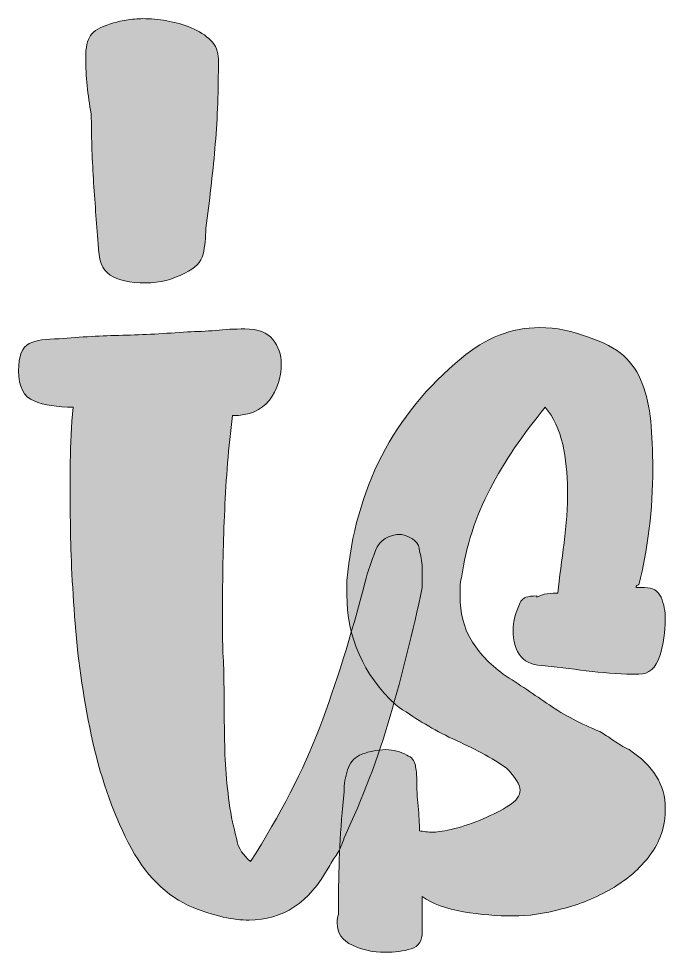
# Model space of a CAD drawing. Header units: inches. Extents: x 229 to 851, y -868 to -212.
# Drawn here: x 699.4 to 840.8, y -431.3 to -227.2 of the extents above; entities that cross this region are included whole.
import ezdxf

# ---------------------------------------------------------------- set-up
doc = ezdxf.new("R2010")
doc.units = ezdxf.units.IN
doc.header["$MEASUREMENT"] = 0
doc.layers.add('Layer 1', color=7, linetype='Continuous')

# ---------------------------------------------------------------- blocks, each defined once
blk = doc.blocks.new('block 4')
at = {"layer": 'Layer 1', "true_color": 0x040404}
h = blk.add_hatch(color=18, dxfattribs=at)
h.dxf.hatch_style = 2
edge = h.paths.add_edge_path()
edge.add_spline(control_points=[(756.81, -302.69), (756.81, -305.74), (755.94, -308.39), (754.21, -310.63), (752.48, -312.87), (749.78, -313.99), (746.12, -313.99), (745.3, -320.91), (744.74, -327.79), (744.44, -334.61), (744.13, -341.43), (743.98, -348.3), (743.98, -355.22), (743.98, -357.47), (743.98, -359.81), (743.98, -362.25), (743.98, -364.69), (744.08, -367.04), (744.28, -369.27), (744.28, -374.98), (744.33, -380.58), (744.44, -386.07), (744.54, -391.57), (745.1, -397.17), (746.12, -402.87), (746.52, -404.3), (746.88, -405.73), (747.19, -407.15), (747.49, -408.58), (748.46, -410), (750.09, -411.43), (756.6, -401.25), (761.64, -391.47), (765.21, -382.1), (768.77, -372.74), (772.08, -362.15), (775.13, -350.34), (775.74, -348.1), (776.51, -345.81), (777.43, -343.46), (778.34, -341.12), (780.22, -339.95), (783.08, -339.95), (785.72, -340.56), (787.05, -341.78), (787.05, -343.62), (787.45, -345.04), (787.66, -346.37), (787.66, -347.59), (787.66, -348.81), (787.66, -350.14), (787.66, -351.56), (785.62, -361.13), (783.28, -370.5), (780.63, -379.66), (777.98, -388.82), (774.62, -397.68), (770.55, -406.23), (770.14, -407.66), (769.64, -408.83), (769.03, -409.75), (768.42, -410.66), (767.8, -411.63), (767.19, -412.65), (762.92, -420.39), (757.11, -424.25), (749.78, -424.25), (746.32, -424.25), (742.25, -423.34), (737.56, -421.51), (731.65, -419.06), (726.92, -414.33), (723.36, -407.3), (719.8, -400.28), (717.1, -392.44), (715.27, -383.78), (713.43, -375.13), (712.21, -366.48), (711.6, -357.82), (710.99, -349.17), (710.68, -341.89), (710.68, -335.98), (710.68, -331.91), (710.68, -327.94), (710.68, -324.07), (710.68, -320.2), (710.89, -316.23), (711.3, -312.15), (707.83, -312.15), (704.98, -311.7), (702.74, -310.78), (700.5, -309.87), (699.38, -307.68), (699.38, -304.21), (699.38, -300.96), (700.15, -298.97), (701.67, -298.26), (703.2, -297.55), (705.39, -297.19), (708.24, -297.19), (712.92, -296.78), (717.56, -296.53), (722.14, -296.43), (726.72, -296.33), (731.46, -296.07), (736.34, -295.66), (738.38, -295.66), (740.41, -295.56), (742.45, -295.36), (744.48, -295.16), (746.62, -295.05), (748.87, -295.05), (751.71, -295.05), (753.75, -295.82), (754.98, -297.34), (756.2, -298.87), (756.81, -300.65), (756.81, -302.69)], knot_values=[0, 0, 0, 0, 1, 1, 1, 2, 2, 2, 3, 3, 3, 4, 4, 4, 5, 5, 5, 6, 6, 6, 7, 7, 7, 8, 8, 8, 9, 9, 9, 10, 10, 10, 11, 11, 11, 12, 12, 12, 13, 13, 13, 14, 14, 14, 15, 15, 15, 16, 16, 16, 17, 17, 17, 18, 18, 18, 19, 19, 19, 20, 20, 20, 21, 21, 21, 22, 22, 22, 23, 23, 23, 24, 24, 24, 25, 25, 25, 26, 26, 26, 27, 27, 27, 28, 28, 28, 29, 29, 29, 30, 30, 30, 31, 31, 31, 32, 32, 32, 33, 33, 33, 34, 34, 34, 35, 35, 35, 36, 36, 36, 37, 37, 37, 38, 38, 38, 39, 39, 39, 39], degree=3, periodic=1)
edge = h.paths.add_edge_path()
edge.add_spline(control_points=[(726.57, -227.24), (728.2, -227.24), (729.93, -227.39), (731.76, -227.7), (733.59, -228.01), (735.37, -228.52), (737.11, -229.23), (738.83, -229.94), (740.26, -230.86), (741.38, -231.98), (742.5, -233.1), (743.06, -234.47), (743.06, -236.1), (743.06, -236.1), (743.06, -237.63), (743.06, -237.63), (743.06, -243.94), (742.8, -249.95), (742.3, -255.65), (741.79, -261.35), (741.12, -267.16), (740.31, -273.06), (740.31, -275.1), (740.11, -276.98), (739.7, -278.71), (739.29, -280.44), (737.97, -281.82), (735.73, -282.83), (733.08, -284.26), (730.23, -284.97), (727.18, -284.97), (723.71, -284.97), (721.12, -284.41), (719.39, -283.29), (717.66, -282.18), (716.79, -279.88), (716.79, -276.42), (716.38, -271.74), (716.03, -267), (715.72, -262.22), (715.42, -257.43), (715.27, -252.7), (715.27, -248.01), (714.86, -245.98), (714.55, -243.94), (714.35, -241.9), (714.14, -239.87), (714.04, -237.83), (714.04, -235.79), (714.04, -233.56), (714.4, -231.93), (715.11, -230.91), (715.83, -229.89), (717.2, -229.08), (719.24, -228.46), (720.46, -228.06), (721.68, -227.75), (722.9, -227.55), (724.12, -227.35), (725.35, -227.24), (726.57, -227.24)], knot_values=[0, 0, 0, 0, 1, 1, 1, 2, 2, 2, 3, 3, 3, 4, 4, 4, 5, 5, 5, 6, 6, 6, 7, 7, 7, 8, 8, 8, 9, 9, 9, 10, 10, 10, 11, 11, 11, 12, 12, 12, 13, 13, 13, 14, 14, 14, 15, 15, 15, 16, 16, 16, 17, 17, 17, 18, 18, 18, 19, 19, 19, 20, 20, 20, 20], degree=3, periodic=1)
h = blk.add_hatch(color=18, dxfattribs=at)
h.dxf.hatch_style = 2
edge = h.paths.add_edge_path()
edge.add_spline(control_points=[(835, -370.5), (831.53, -370.5), (828.13, -370.3), (824.77, -369.89), (821.41, -369.48), (817.99, -369.07), (814.53, -368.66), (809.85, -368.66), (807.51, -366.02), (807.51, -360.72), (807.51, -359.3), (807.91, -357.57), (808.73, -355.53), (809.14, -354.51), (809.65, -353.9), (810.26, -353.7), (810.87, -353.5), (811.68, -353.39), (812.7, -353.39), (812.7, -353.39), (812.7, -353.7), (812.7, -353.7), (813.31, -353.29), (814.08, -353.04), (814.99, -352.93), (815.91, -352.83), (816.67, -352.78), (817.28, -352.78), (817.69, -349.32), (818.15, -345.65), (818.66, -341.78), (819.16, -337.92), (819.42, -334.05), (819.42, -330.18), (819.42, -326.72), (819.06, -323.41), (818.35, -320.25), (817.64, -317.09), (816.37, -314.4), (814.53, -312.15), (809.65, -318.06), (805.62, -324.02), (802.47, -330.02), (799.31, -336.03), (797.22, -342.5), (796.21, -349.42), (796, -350.03), (795.9, -350.69), (795.9, -351.41), (795.9, -352.12), (795.9, -352.78), (795.9, -353.39), (795.9, -357.06), (796.71, -360.26), (798.34, -363.01), (799.97, -365.76), (802.32, -368.26), (805.37, -370.5), (808.83, -372.74), (812.19, -374.98), (815.45, -377.22), (818.71, -379.46), (822.37, -381.39), (826.45, -383.02), (827.46, -383.63), (828.48, -384.29), (829.5, -385), (830.52, -385.72), (831.64, -386.38), (832.86, -386.99), (838.15, -390.46), (840.8, -394.73), (840.8, -399.82), (840.8, -403.69), (839.68, -407.1), (837.44, -410.05), (835.2, -413.01), (832.4, -415.45), (829.04, -417.38), (825.68, -419.32), (822.07, -420.79), (818.2, -421.81), (814.33, -422.83), (810.76, -423.34), (807.51, -423.34), (804.04, -423.34), (800.43, -423.03), (796.67, -422.42), (792.89, -421.81), (789.89, -420.69), (787.66, -419.06), (787.66, -419.06), (787.66, -426.7), (787.66, -426.7), (787.66, -428.73), (786.84, -430.01), (785.21, -430.52), (783.58, -431.02), (781.65, -431.28), (779.41, -431.28), (776.96, -431.28), (774.62, -430.77), (772.38, -429.75), (770.14, -428.73), (769.02, -427.1), (769.02, -424.87), (769.02, -424.05), (769.12, -423.44), (769.33, -423.03), (769.33, -423.03), (769.33, -419.98), (769.33, -419.98), (769.33, -415.91), (769.43, -411.94), (769.63, -408.07), (769.83, -404.2), (770.14, -400.23), (770.55, -396.15), (770.55, -394.53), (770.8, -392.95), (771.31, -391.42), (771.82, -389.89), (772.69, -388.82), (773.91, -388.21), (774.93, -387.81), (775.89, -387.5), (776.81, -387.3), (777.73, -387.09), (778.69, -386.99), (779.71, -386.99), (781.34, -386.99), (782.87, -387.4), (784.29, -388.21), (785.31, -388.62), (785.92, -389.33), (786.13, -390.35), (786.33, -391.37), (786.43, -392.39), (786.43, -393.41), (786.43, -395.44), (786.53, -397.43), (786.74, -399.36), (786.94, -401.3), (787.04, -403.08), (787.04, -404.7), (787.85, -404.91), (788.88, -405.01), (790.1, -405.01), (791.12, -405.01), (792.64, -404.76), (794.68, -404.25), (796.71, -403.74), (798.8, -403.03), (800.94, -402.11), (803.08, -401.19), (804.96, -400.23), (806.59, -399.21), (808.22, -398.19), (809.04, -397.07), (809.04, -395.85), (809.04, -394.63), (808.01, -393), (805.98, -390.96), (803.94, -389.54), (801.91, -388.32), (799.87, -387.3), (797.83, -386.28), (795.7, -385.26), (793.46, -384.24), (791.42, -383.22), (789.49, -382.15), (787.66, -381.03), (785.82, -379.92), (783.88, -378.64), (781.85, -377.22), (774.72, -370.5), (771.16, -362.45), (771.16, -353.08), (771.16, -353.08), (771.16, -350.03), (771.16, -350.03), (772.99, -329.87), (781.34, -313.68), (796.21, -301.46), (801.5, -296.99), (807.2, -294.75), (813.31, -294.75), (816.98, -294.75), (820.54, -295.46), (824, -296.88), (827.26, -297.91), (829.81, -299.23), (831.64, -300.85), (833.47, -302.49), (834.85, -304.52), (835.76, -306.96), (836.68, -309.41), (837.29, -312.15), (837.6, -315.21), (837.9, -318.26), (838.05, -321.73), (838.05, -325.59), (838.05, -334.56), (837.03, -343.01), (835, -350.95), (834.79, -350.95), (834.59, -351.05), (834.39, -351.25), (834.39, -351.25), (834.39, -351.56), (834.39, -351.56), (834.39, -351.56), (836.22, -351.56), (836.22, -351.56), (838.05, -351.56), (839.28, -352.27), (839.89, -353.7), (840.5, -355.12), (840.8, -356.75), (840.8, -358.58), (840.8, -361.23), (840.39, -363.88), (839.58, -366.52), (838.76, -369.17), (837.24, -370.5), (835, -370.5)], knot_values=[0, 0, 0, 0, 1, 1, 1, 2, 2, 2, 3, 3, 3, 4, 4, 4, 5, 5, 5, 6, 6, 6, 7, 7, 7, 8, 8, 8, 9, 9, 9, 10, 10, 10, 11, 11, 11, 12, 12, 12, 13, 13, 13, 14, 14, 14, 15, 15, 15, 16, 16, 16, 17, 17, 17, 18, 18, 18, 19, 19, 19, 20, 20, 20, 21, 21, 21, 22, 22, 22, 23, 23, 23, 24, 24, 24, 25, 25, 25, 26, 26, 26, 27, 27, 27, 28, 28, 28, 29, 29, 29, 30, 30, 30, 31, 31, 31, 32, 32, 32, 33, 33, 33, 34, 34, 34, 35, 35, 35, 36, 36, 36, 37, 37, 37, 38, 38, 38, 39, 39, 39, 40, 40, 40, 41, 41, 41, 42, 42, 42, 43, 43, 43, 44, 44, 44, 45, 45, 45, 46, 46, 46, 47, 47, 47, 48, 48, 48, 49, 49, 49, 50, 50, 50, 51, 51, 51, 52, 52, 52, 53, 53, 53, 54, 54, 54, 55, 55, 55, 56, 56, 56, 57, 57, 57, 58, 58, 58, 59, 59, 59, 60, 60, 60, 61, 61, 61, 62, 62, 62, 63, 63, 63, 64, 64, 64, 65, 65, 65, 66, 66, 66, 67, 67, 67, 68, 68, 68, 69, 69, 69, 70, 70, 70, 71, 71, 71, 72, 72, 72, 73, 73, 73, 74, 74, 74, 75, 75, 75, 75], degree=3, periodic=1)
at = {"layer": 'Layer 1', "lineweight": 0}
for points, knots in [([(726.57, -227.24), (728.2, -227.24), (729.93, -227.39), (731.76, -227.7), (733.59, -228.01), (735.37, -228.52), (737.11, -229.23), (738.83, -229.94), (740.26, -230.86), (741.38, -231.98), (742.5, -233.1), (743.06, -234.47), (743.06, -236.1), (743.06, -236.1), (743.06, -237.63), (743.06, -237.63), (743.06, -243.94), (742.8, -249.95), (742.3, -255.65), (741.79, -261.35), (741.12, -267.16), (740.31, -273.06), (740.31, -275.1), (740.11, -276.98), (739.7, -278.71), (739.29, -280.44), (737.97, -281.82), (735.73, -282.83), (733.08, -284.26), (730.23, -284.97), (727.18, -284.97), (723.71, -284.97), (721.12, -284.41), (719.39, -283.29), (717.66, -282.18), (716.79, -279.88), (716.79, -276.42), (716.38, -271.74), (716.03, -267), (715.72, -262.22), (715.42, -257.43), (715.27, -252.7), (715.27, -248.01), (714.86, -245.98), (714.55, -243.94), (714.35, -241.9), (714.14, -239.87), (714.04, -237.83), (714.04, -235.79), (714.04, -233.56), (714.4, -231.93), (715.11, -230.91), (715.83, -229.89), (717.2, -229.08), (719.24, -228.46), (720.46, -228.06), (721.68, -227.75), (722.9, -227.55), (724.12, -227.35), (725.35, -227.24), (726.57, -227.24)], [0, 0, 0, 0, 1, 1, 1, 2, 2, 2, 3, 3, 3, 4, 4, 4, 5, 5, 5, 6, 6, 6, 7, 7, 7, 8, 8, 8, 9, 9, 9, 10, 10, 10, 11, 11, 11, 12, 12, 12, 13, 13, 13, 14, 14, 14, 15, 15, 15, 16, 16, 16, 17, 17, 17, 18, 18, 18, 19, 19, 19, 20, 20, 20, 20]), ([(756.81, -302.69), (756.81, -305.74), (755.94, -308.39), (754.21, -310.63), (752.48, -312.87), (749.78, -313.99), (746.12, -313.99), (745.3, -320.91), (744.74, -327.79), (744.44, -334.61), (744.13, -341.43), (743.98, -348.3), (743.98, -355.22), (743.98, -357.47), (743.98, -359.81), (743.98, -362.25), (743.98, -364.69), (744.08, -367.04), (744.28, -369.27), (744.28, -374.98), (744.33, -380.58), (744.44, -386.07), (744.54, -391.57), (745.1, -397.17), (746.12, -402.87), (746.52, -404.3), (746.88, -405.73), (747.19, -407.15), (747.49, -408.58), (748.46, -410), (750.09, -411.43), (756.6, -401.25), (761.64, -391.47), (765.21, -382.1), (768.77, -372.74), (772.08, -362.15), (775.13, -350.34), (775.74, -348.1), (776.51, -345.81), (777.43, -343.46), (778.34, -341.12), (780.22, -339.95), (783.08, -339.95), (785.72, -340.56), (787.05, -341.78), (787.05, -343.62), (787.45, -345.04), (787.66, -346.37), (787.66, -347.59), (787.66, -348.81), (787.66, -350.14), (787.66, -351.56), (785.62, -361.13), (783.28, -370.5), (780.63, -379.66), (777.98, -388.82), (774.62, -397.68), (770.55, -406.23), (770.14, -407.66), (769.64, -408.83), (769.03, -409.75), (768.42, -410.66), (767.8, -411.63), (767.19, -412.65), (762.92, -420.39), (757.11, -424.25), (749.78, -424.25), (746.32, -424.25), (742.25, -423.34), (737.56, -421.51), (731.65, -419.06), (726.92, -414.33), (723.36, -407.3), (719.8, -400.28), (717.1, -392.44), (715.27, -383.78), (713.43, -375.13), (712.21, -366.48), (711.6, -357.82), (710.99, -349.17), (710.68, -341.89), (710.68, -335.98), (710.68, -331.91), (710.68, -327.94), (710.68, -324.07), (710.68, -320.2), (710.89, -316.23), (711.3, -312.15), (707.83, -312.15), (704.98, -311.7), (702.74, -310.78), (700.5, -309.87), (699.38, -307.68), (699.38, -304.21), (699.38, -300.96), (700.15, -298.97), (701.67, -298.26), (703.2, -297.55), (705.39, -297.19), (708.24, -297.19), (712.92, -296.78), (717.56, -296.53), (722.14, -296.43), (726.72, -296.33), (731.46, -296.07), (736.34, -295.66), (738.38, -295.66), (740.41, -295.56), (742.45, -295.36), (744.48, -295.16), (746.62, -295.05), (748.87, -295.05), (751.71, -295.05), (753.75, -295.82), (754.98, -297.34), (756.2, -298.87), (756.81, -300.65), (756.81, -302.69)], [0, 0, 0, 0, 1, 1, 1, 2, 2, 2, 3, 3, 3, 4, 4, 4, 5, 5, 5, 6, 6, 6, 7, 7, 7, 8, 8, 8, 9, 9, 9, 10, 10, 10, 11, 11, 11, 12, 12, 12, 13, 13, 13, 14, 14, 14, 15, 15, 15, 16, 16, 16, 17, 17, 17, 18, 18, 18, 19, 19, 19, 20, 20, 20, 21, 21, 21, 22, 22, 22, 23, 23, 23, 24, 24, 24, 25, 25, 25, 26, 26, 26, 27, 27, 27, 28, 28, 28, 29, 29, 29, 30, 30, 30, 31, 31, 31, 32, 32, 32, 33, 33, 33, 34, 34, 34, 35, 35, 35, 36, 36, 36, 37, 37, 37, 38, 38, 38, 39, 39, 39, 39]), ([(835, -370.5), (831.53, -370.5), (828.13, -370.3), (824.77, -369.89), (821.41, -369.48), (817.99, -369.07), (814.53, -368.66), (809.85, -368.66), (807.51, -366.02), (807.51, -360.72), (807.51, -359.3), (807.91, -357.57), (808.73, -355.53), (809.14, -354.51), (809.65, -353.9), (810.26, -353.7), (810.87, -353.5), (811.68, -353.39), (812.7, -353.39), (812.7, -353.39), (812.7, -353.7), (812.7, -353.7), (813.31, -353.29), (814.08, -353.04), (814.99, -352.93), (815.91, -352.83), (816.67, -352.78), (817.28, -352.78), (817.69, -349.32), (818.15, -345.65), (818.66, -341.78), (819.16, -337.92), (819.42, -334.05), (819.42, -330.18), (819.42, -326.72), (819.06, -323.41), (818.35, -320.25), (817.64, -317.09), (816.37, -314.4), (814.53, -312.15), (809.65, -318.06), (805.62, -324.02), (802.47, -330.02), (799.31, -336.03), (797.22, -342.5), (796.21, -349.42), (796, -350.03), (795.9, -350.69), (795.9, -351.41), (795.9, -352.12), (795.9, -352.78), (795.9, -353.39), (795.9, -357.06), (796.71, -360.26), (798.34, -363.01), (799.97, -365.76), (802.32, -368.26), (805.37, -370.5), (808.83, -372.74), (812.19, -374.98), (815.45, -377.22), (818.71, -379.46), (822.37, -381.39), (826.45, -383.02), (827.46, -383.63), (828.48, -384.29), (829.5, -385), (830.52, -385.72), (831.64, -386.38), (832.86, -386.99), (838.15, -390.46), (840.8, -394.73), (840.8, -399.82), (840.8, -403.69), (839.68, -407.1), (837.44, -410.05), (835.2, -413.01), (832.4, -415.45), (829.04, -417.38), (825.68, -419.32), (822.07, -420.79), (818.2, -421.81), (814.33, -422.83), (810.76, -423.34), (807.51, -423.34), (804.04, -423.34), (800.43, -423.03), (796.67, -422.42), (792.89, -421.81), (789.89, -420.69), (787.66, -419.06), (787.66, -419.06), (787.66, -426.7), (787.66, -426.7), (787.66, -428.73), (786.84, -430.01), (785.21, -430.52), (783.58, -431.02), (781.65, -431.28), (779.41, -431.28), (776.96, -431.28), (774.62, -430.77), (772.38, -429.75), (770.14, -428.73), (769.02, -427.1), (769.02, -424.87), (769.02, -424.05), (769.12, -423.44), (769.33, -423.03), (769.33, -423.03), (769.33, -419.98), (769.33, -419.98), (769.33, -415.91), (769.43, -411.94), (769.63, -408.07), (769.83, -404.2), (770.14, -400.23), (770.55, -396.15), (770.55, -394.53), (770.8, -392.95), (771.31, -391.42), (771.82, -389.89), (772.69, -388.82), (773.91, -388.21), (774.93, -387.81), (775.89, -387.5), (776.81, -387.3), (777.73, -387.09), (778.69, -386.99), (779.71, -386.99), (781.34, -386.99), (782.87, -387.4), (784.29, -388.21), (785.31, -388.62), (785.92, -389.33), (786.13, -390.35), (786.33, -391.37), (786.43, -392.39), (786.43, -393.41), (786.43, -395.44), (786.53, -397.43), (786.74, -399.36), (786.94, -401.3), (787.04, -403.08), (787.04, -404.7), (787.85, -404.91), (788.88, -405.01), (790.1, -405.01), (791.12, -405.01), (792.64, -404.76), (794.68, -404.25), (796.71, -403.74), (798.8, -403.03), (800.94, -402.11), (803.08, -401.19), (804.96, -400.23), (806.59, -399.21), (808.22, -398.19), (809.04, -397.07), (809.04, -395.85), (809.04, -394.63), (808.01, -393), (805.98, -390.96), (803.94, -389.54), (801.91, -388.32), (799.87, -387.3), (797.83, -386.28), (795.7, -385.26), (793.46, -384.24), (791.42, -383.22), (789.49, -382.15), (787.66, -381.03), (785.82, -379.92), (783.88, -378.64), (781.85, -377.22), (774.72, -370.5), (771.16, -362.45), (771.16, -353.08), (771.16, -353.08), (771.16, -350.03), (771.16, -350.03), (772.99, -329.87), (781.34, -313.68), (796.21, -301.46), (801.5, -296.99), (807.2, -294.75), (813.31, -294.75), (816.98, -294.75), (820.54, -295.46), (824, -296.88), (827.26, -297.91), (829.81, -299.23), (831.64, -300.85), (833.47, -302.49), (834.85, -304.52), (835.76, -306.96), (836.68, -309.41), (837.29, -312.15), (837.6, -315.21), (837.9, -318.26), (838.05, -321.73), (838.05, -325.59), (838.05, -334.56), (837.03, -343.01), (835, -350.95), (834.79, -350.95), (834.59, -351.05), (834.39, -351.25), (834.39, -351.25), (834.39, -351.56), (834.39, -351.56), (834.39, -351.56), (836.22, -351.56), (836.22, -351.56), (838.05, -351.56), (839.28, -352.27), (839.89, -353.7), (840.5, -355.12), (840.8, -356.75), (840.8, -358.58), (840.8, -361.23), (840.39, -363.88), (839.58, -366.52), (838.76, -369.17), (837.24, -370.5), (835, -370.5)], [0, 0, 0, 0, 1, 1, 1, 2, 2, 2, 3, 3, 3, 4, 4, 4, 5, 5, 5, 6, 6, 6, 7, 7, 7, 8, 8, 8, 9, 9, 9, 10, 10, 10, 11, 11, 11, 12, 12, 12, 13, 13, 13, 14, 14, 14, 15, 15, 15, 16, 16, 16, 17, 17, 17, 18, 18, 18, 19, 19, 19, 20, 20, 20, 21, 21, 21, 22, 22, 22, 23, 23, 23, 24, 24, 24, 25, 25, 25, 26, 26, 26, 27, 27, 27, 28, 28, 28, 29, 29, 29, 30, 30, 30, 31, 31, 31, 32, 32, 32, 33, 33, 33, 34, 34, 34, 35, 35, 35, 36, 36, 36, 37, 37, 37, 38, 38, 38, 39, 39, 39, 40, 40, 40, 41, 41, 41, 42, 42, 42, 43, 43, 43, 44, 44, 44, 45, 45, 45, 46, 46, 46, 47, 47, 47, 48, 48, 48, 49, 49, 49, 50, 50, 50, 51, 51, 51, 52, 52, 52, 53, 53, 53, 54, 54, 54, 55, 55, 55, 56, 56, 56, 57, 57, 57, 58, 58, 58, 59, 59, 59, 60, 60, 60, 61, 61, 61, 62, 62, 62, 63, 63, 63, 64, 64, 64, 65, 65, 65, 66, 66, 66, 67, 67, 67, 68, 68, 68, 69, 69, 69, 70, 70, 70, 71, 71, 71, 72, 72, 72, 73, 73, 73, 74, 74, 74, 75, 75, 75, 75])]:
    blk.add_open_spline(points, degree=3, knots=knots, dxfattribs=at)
blk = doc.blocks.new('block 2')
at = {"layer": 'Layer 1'}
blk.add_blockref('block 4', (0, 0), dxfattribs=at)

msp = doc.modelspace()

# ---------------------------------------------------------------- block references
at = {"layer": 'Layer 1'}
msp.add_blockref('block 2', (0, 0), dxfattribs=at)

doc.saveas('drawing.dxf')
